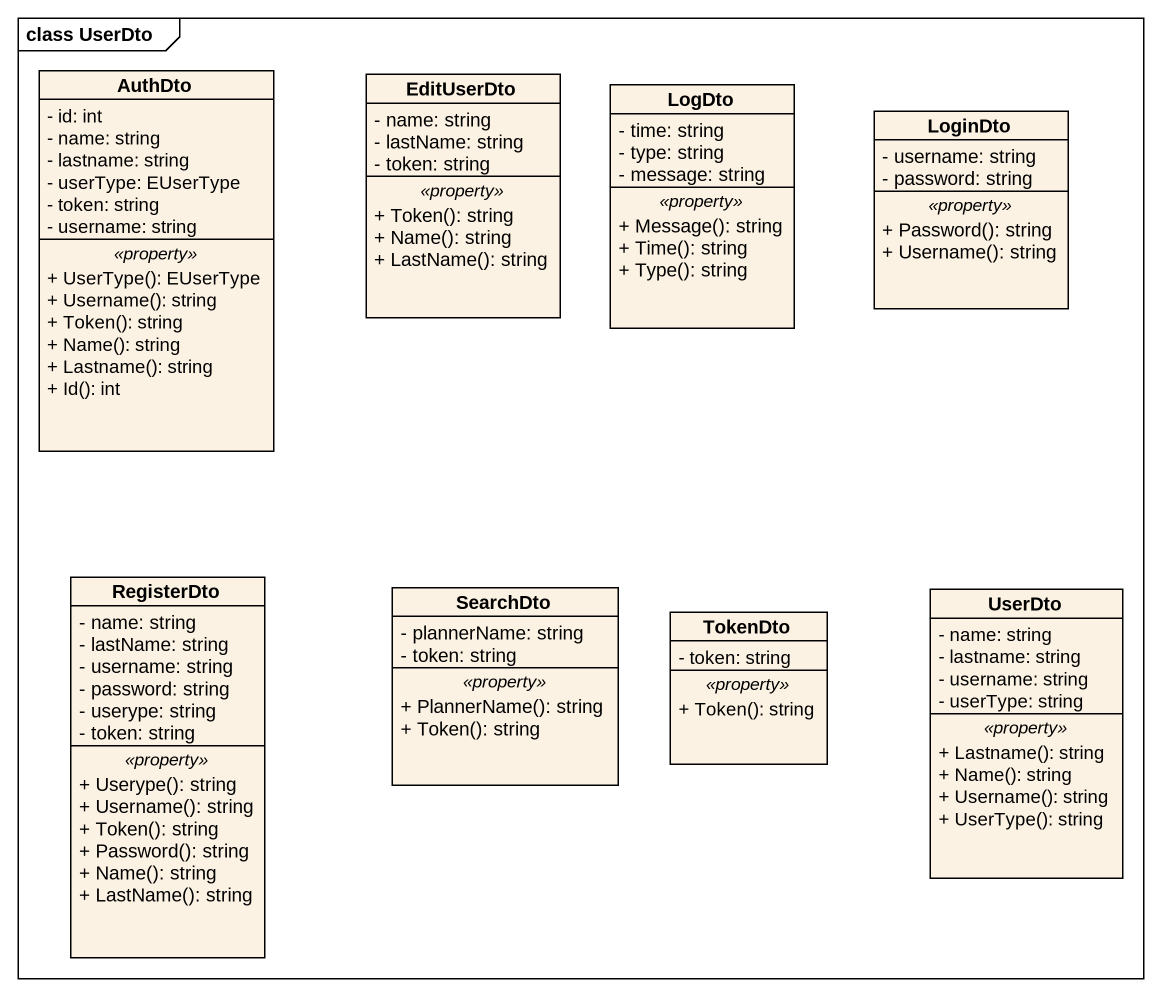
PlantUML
@startuml
mainframe class UserDto
hide circle
hide empty members
skinparam classAttributeIconSize 0
class AuthDto {
  - id: int
  - name: string
  - lastname: string
  - userType: EUserType
  - token: string
  - username: string
  .. <<property>> ..
  + UserType(): EUserType
  + Username(): string
  + Token(): string
  + Name(): string
  + Lastname(): string
  + Id(): int
}
class EditUserDto {
  - name: string
  - lastName: string
  - token: string
  .. <<property>> ..
  + Token(): string
  + Name(): string
  + LastName(): string
}
class LogDto {
  - time: string
  - type: string
  - message: string
  .. <<property>> ..
  + Message(): string
  + Time(): string
  + Type(): string
}
class LoginDto {
  - username: string
  - password: string
  .. <<property>> ..
  + Password(): string
  + Username(): string
}
class RegisterDto {
  - name: string
  - lastName: string
  - username: string
  - password: string
  - userype: string
  - token: string
  .. <<property>> ..
  + Userype(): string
  + Username(): string
  + Token(): string
  + Password(): string
  + Name(): string
  + LastName(): string
}
class SearchDto {
  - plannerName: string
  - token: string
  .. <<property>> ..
  + PlannerName(): string
  + Token(): string
}
class UserDto {
  - name: string
  - lastname: string
  - username: string
  - userType: string
  .. <<property>> ..
  + Lastname(): string
  + Name(): string
  + Username(): string
  + UserType(): string
}
class TokenDto {
  - token: string
  .. <<property>> ..
  + Token(): string
}
@enduml
